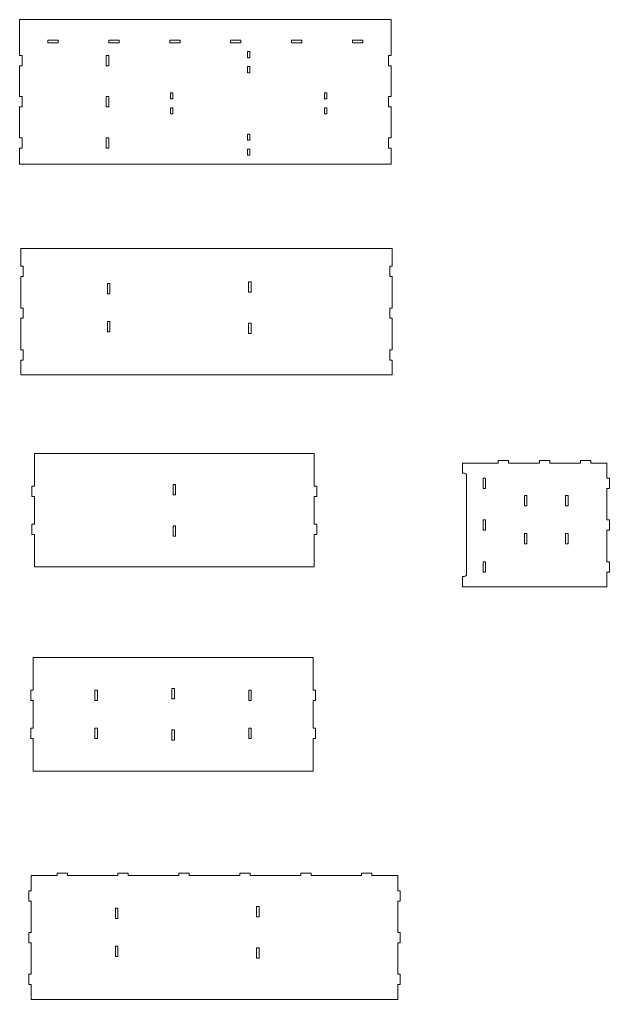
# Model space of a CAD drawing. Header units: millimetres. Extents: x -5350 to 9947, y -2228 to 2522.
# Drawn here: x 2828 to 5686, y -2228 to 2522 of the extents above; entities that cross this region are included whole.
import ezdxf

# ---------------------------------------------------------------- set-up
doc = ezdxf.new("R2010")
doc.units = ezdxf.units.MM

msp = doc.modelspace()

# ---------------------------------------------------------------- linework, layer by layer
at = {"color": 7, "linetype": 'Continuous', "lineweight": 15}
for p, q in [((2828.1, 2521.6), (2828.1, 2347.9)), ((4628.1, 2521.6), (2828.1, 2521.6)), ((4628.1, 2347.9), (4628.1, 2521.6)), ((2965.3, 2421.6), (3015.3, 2421.6)), ((2965.3, 2409.6), (2965.3, 2421.6)), ((2965.3, 2409.6), (3015.3, 2409.6)), ((3015.3, 2409.6), (3015.3, 2421.6)), ((3260.4, 2421.6), (3310.4, 2421.6)), ((3260.4, 2409.6), (3260.4, 2421.6)), ((3260.4, 2409.6), (3310.4, 2409.6)), ((3310.4, 2409.6), (3310.4, 2421.6)), ((3555.5, 2421.6), (3605.5, 2421.6)), ((3555.5, 2409.6), (3555.5, 2421.6)), ((3555.5, 2409.6), (3605.5, 2409.6)), ((3605.5, 2409.6), (3605.5, 2421.6)), ((3850.7, 2421.6), (3900.7, 2421.6)), ((3850.7, 2409.6), (3850.7, 2421.6)), ((3850.7, 2409.6), (3900.7, 2409.6)), ((3900.7, 2409.6), (3900.7, 2421.6)), ((4145.8, 2421.6), (4195.8, 2421.6)), ((4145.8, 2409.6), (4145.8, 2421.6)), ((4145.8, 2409.6), (4195.8, 2409.6)), ((4195.8, 2409.6), (4195.8, 2421.6)), ((4440.9, 2421.6), (4490.9, 2421.6)), ((4440.9, 2409.6), (4440.9, 2421.6)), ((4440.9, 2409.6), (4490.9, 2409.6)), ((4490.9, 2409.6), (4490.9, 2421.6)), ((2828.1, 2347.9), (2840.1, 2347.9)), ((2840.1, 2347.9), (2840.1, 2297.9)), ((3247.7, 2347.9), (3259.7, 2347.9)), ((3247.7, 2297.9), (3247.7, 2347.9)), ((3259.7, 2347.9), (3259.7, 2297.9)), ((3931.9, 2366.9), (3943.9, 2366.9)), ((3931.9, 2336.9), (3931.9, 2366.9)), ((3943.9, 2336.9), (3931.9, 2336.9)), ((3943.9, 2366.9), (3943.9, 2336.9)), ((4616.1, 2297.9), (4616.1, 2347.9)), ((4616.1, 2347.9), (4628.1, 2347.9)), ((2828.1, 2297.9), (2828.1, 2148.3)), ((2840.1, 2297.9), (2828.1, 2297.9)), ((3259.7, 2297.9), (3247.7, 2297.9)), ((3931.9, 2294.3), (3943.9, 2294.3)), ((3931.9, 2264.3), (3931.9, 2294.3)), ((3943.9, 2294.3), (3943.9, 2264.3)), ((4628.1, 2297.9), (4616.1, 2297.9)), ((4628.1, 2148.3), (4628.1, 2297.9)), ((3943.9, 2264.3), (3931.9, 2264.3)), ((2828.1, 2148.3), (2840.1, 2148.3)), ((2840.1, 2148.3), (2840.1, 2098.3)), ((3247.7, 2148.3), (3259.7, 2148.3)), ((3247.7, 2098.3), (3247.7, 2148.3)), ((3259.7, 2148.3), (3259.7, 2098.3)), ((3559.2, 2166.9), (3571.2, 2166.9)), ((3559.2, 2136.9), (3559.2, 2166.9)), ((3571.2, 2166.9), (3571.2, 2136.9)), ((4304.7, 2166.9), (4316.7, 2166.9)), ((4304.7, 2136.9), (4304.7, 2166.9)), ((4316.7, 2166.9), (4316.7, 2136.9)), ((4616.1, 2148.3), (4628.1, 2148.3)), ((4616.1, 2098.3), (4616.1, 2148.3)), ((2828.1, 2098.3), (2828.1, 1948.8)), ((2840.1, 2098.3), (2828.1, 2098.3)), ((3259.7, 2098.3), (3247.7, 2098.3)), ((3571.2, 2136.9), (3559.2, 2136.9)), ((3559.2, 2094.3), (3571.2, 2094.3)), ((3559.2, 2064.3), (3559.2, 2094.3)), ((3571.2, 2094.3), (3571.2, 2064.3)), ((4316.7, 2136.9), (4304.7, 2136.9)), ((4304.7, 2094.3), (4316.7, 2094.3)), ((4304.7, 2064.3), (4304.7, 2094.3)), ((4316.7, 2094.3), (4316.7, 2064.3)), ((4628.1, 2098.3), (4616.1, 2098.3)), ((4628.1, 1948.8), (4628.1, 2098.3)), ((3571.2, 2064.3), (3559.2, 2064.3)), ((4316.7, 2064.3), (4304.7, 2064.3)), ((2828.1, 1948.8), (2840.1, 1948.8)), ((2840.1, 1948.8), (2840.1, 1898.8)), ((3247.7, 1948.8), (3259.7, 1948.8)), ((3247.7, 1898.8), (3247.7, 1948.8)), ((3259.7, 1948.8), (3259.7, 1898.8)), ((3931.9, 1966.9), (3943.9, 1966.9)), ((3931.9, 1936.9), (3931.9, 1966.9)), ((3943.9, 1966.9), (3943.9, 1936.9)), ((4616.1, 1948.8), (4628.1, 1948.8)), ((4616.1, 1898.8), (4616.1, 1948.8)), ((3943.9, 1936.9), (3931.9, 1936.9)), ((2828.1, 1898.8), (2828.1, 1821.6)), ((2840.1, 1898.8), (2828.1, 1898.8)), ((3259.7, 1898.8), (3247.7, 1898.8)), ((3931.9, 1894.3), (3943.9, 1894.3)), ((3931.9, 1864.3), (3931.9, 1894.3)), ((3943.9, 1864.3), (3931.9, 1864.3)), ((3943.9, 1894.3), (3943.9, 1864.3)), ((4628.1, 1898.8), (4616.1, 1898.8)), ((4628.1, 1821.6), (4628.1, 1898.8)), ((2828.1, 1821.6), (4628.1, 1821.6)), ((4633.6, 1411.7), (2833.6, 1411.7)), ((2833.6, 1411.7), (2833.6, 1325.8)), ((4633.6, 1325.8), (4633.6, 1411.7)), ((2845.6, 1325.8), (2833.6, 1325.8)), ((2845.6, 1275.8), (2845.6, 1325.8)), ((4633.6, 1325.8), (4621.6, 1325.8)), ((4621.6, 1325.8), (4621.6, 1275.8)), ((2833.6, 1275.8), (2833.6, 1123.5)), ((2833.6, 1275.8), (2845.6, 1275.8)), ((3265.2, 1241.8), (3253.2, 1241.8)), ((3253.2, 1241.8), (3253.2, 1191.8)), ((3265.2, 1191.8), (3265.2, 1241.8)), ((3937.4, 1249.7), (3937.4, 1199.7)), ((3949.4, 1249.7), (3937.4, 1249.7)), ((3949.4, 1199.7), (3949.4, 1249.7)), ((4621.6, 1275.8), (4633.6, 1275.8)), ((4633.6, 1123.5), (4633.6, 1275.8)), ((3253.2, 1191.8), (3265.2, 1191.8)), ((3937.4, 1199.7), (3949.4, 1199.7)), ((2845.6, 1123.5), (2833.6, 1123.5)), ((2845.6, 1073.5), (2845.6, 1123.5)), ((4621.6, 1123.5), (4621.6, 1073.5)), ((4633.6, 1123.5), (4621.6, 1123.5)), ((2833.6, 1073.5), (2833.6, 921.3)), ((2833.6, 1073.5), (2845.6, 1073.5)), ((3265.2, 1057.6), (3253.2, 1057.6)), ((3253.2, 1057.6), (3253.2, 1007.6)), ((3265.2, 1007.6), (3265.2, 1057.6)), ((3937.4, 1049.7), (3937.4, 999.7)), ((3949.4, 1049.7), (3937.4, 1049.7)), ((3949.4, 999.7), (3949.4, 1049.7)), ((4621.6, 1073.5), (4633.6, 1073.5)), ((4633.6, 921.3), (4633.6, 1073.5)), ((3253.2, 1007.6), (3265.2, 1007.6)), ((3937.4, 999.7), (3949.4, 999.7)), ((2845.6, 921.3), (2833.6, 921.3)), ((2845.6, 871.3), (2845.6, 921.3)), ((4621.6, 921.3), (4621.6, 871.3)), ((4633.6, 921.3), (4621.6, 921.3)), ((2833.6, 871.3), (2833.6, 799.7)), ((2833.6, 871.3), (2845.6, 871.3)), ((4621.6, 871.3), (4633.6, 871.3)), ((4633.6, 799.7), (4633.6, 871.3)), ((2833.6, 799.7), (4633.6, 799.7)), ((2899.7, 418.2), (2899.7, 260.3)), ((4256, 418.2), (2899.7, 418.2)), ((4256, 418.2), (4256, 260.3)), ((5147.6, 384.1), (5147.6, 372.1)), ((5197.6, 384.1), (5147.6, 384.1)), ((5197.6, 384.1), (5197.6, 372.1)), ((5397.2, 384.1), (5347.2, 384.1)), ((5347.2, 384.1), (5347.2, 372.1)), ((5397.2, 384.1), (5397.2, 372.1)), ((5546.7, 384.1), (5546.7, 372.1)), ((5596.7, 384.1), (5546.7, 384.1)), ((5596.7, 384.1), (5596.7, 372.1)), ((4973.9, 322.1), (4973.9, 372.1)), ((5147.6, 372.1), (4973.9, 372.1)), ((5347.2, 372.1), (5197.6, 372.1)), ((5546.7, 372.1), (5397.2, 372.1)), ((5673.9, 372.1), (5596.7, 372.1)), ((5673.9, 298.1), (5673.9, 372.1)), ((4973.9, 322.1), (4983.9, 322.1)), ((4993.9, 312.1), (4993.9, -167.9)), ((5073.9, 248.1), (5073.9, 298.1)), ((5085.9, 298.1), (5073.9, 298.1)), ((5085.9, 248.1), (5085.9, 298.1)), ((5673.9, 298.1), (5685.9, 298.1)), ((5685.9, 298.1), (5685.9, 248.1)), ((2887.7, 260.3), (2887.7, 210.3)), ((2899.7, 260.3), (2887.7, 260.3)), ((3583.9, 268.2), (3571.9, 268.2)), ((3571.9, 268.2), (3571.9, 218.2)), ((3583.9, 218.2), (3583.9, 268.2)), ((4268, 260.3), (4256, 260.3)), ((4268, 210.3), (4268, 260.3)), ((5085.9, 248.1), (5073.9, 248.1)), ((5673.9, 248.1), (5685.9, 248.1)), ((5673.9, 95.9), (5673.9, 248.1)), ((2887.7, 210.3), (2899.7, 210.3)), ((2899.7, 210.3), (2899.7, 76.1)), ((3571.9, 218.2), (3583.9, 218.2)), ((4256, 210.3), (4268, 210.3)), ((4256, 210.3), (4256, 76.1)), ((5273.9, 214.1), (5285.9, 214.1)), ((5273.9, 214.1), (5273.9, 164.1)), ((5285.9, 214.1), (5285.9, 164.1)), ((5473.9, 214.1), (5485.9, 214.1)), ((5473.9, 214.1), (5473.9, 164.1)), ((5485.9, 214.1), (5485.9, 164.1)), ((5273.9, 164.1), (5285.9, 164.1)), ((5473.9, 164.1), (5485.9, 164.1)), ((5073.9, 45.9), (5073.9, 95.9)), ((5085.9, 95.9), (5073.9, 95.9)), ((5085.9, 45.9), (5085.9, 95.9)), ((5673.9, 95.9), (5685.9, 95.9)), ((5685.9, 95.9), (5685.9, 45.9)), ((2887.7, 76.1), (2887.7, 26.1)), ((2899.7, 76.1), (2887.7, 76.1)), ((3583.9, 68.2), (3571.9, 68.2)), ((3571.9, 68.2), (3571.9, 18.2)), ((3583.9, 18.2), (3583.9, 68.2)), ((4268, 76.1), (4256, 76.1)), ((4268, 26.1), (4268, 76.1)), ((2887.7, 26.1), (2899.7, 26.1)), ((2899.7, 26.1), (2899.7, -131.8)), ((3571.9, 18.2), (3583.9, 18.2)), ((4256, 26.1), (4268, 26.1)), ((4256, 26.1), (4256, -131.8)), ((5085.9, 45.9), (5073.9, 45.9)), ((5273.9, 30), (5285.9, 30)), ((5273.9, 30), (5273.9, -20)), ((5285.9, 30), (5285.9, -20)), ((5473.9, 30), (5485.9, 30)), ((5473.9, 30), (5473.9, -20)), ((5485.9, 30), (5485.9, -20)), ((5673.9, 45.9), (5685.9, 45.9)), ((5673.9, -106.3), (5673.9, 45.9)), ((5273.9, -20), (5285.9, -20)), ((5473.9, -20), (5485.9, -20)), ((4256, -131.8), (2899.7, -131.8)), ((5073.9, -156.3), (5073.9, -106.3)), ((5085.9, -106.3), (5073.9, -106.3)), ((5085.9, -156.3), (5085.9, -106.3)), ((5673.9, -106.3), (5685.9, -106.3)), ((5685.9, -106.3), (5685.9, -156.3)), ((4973.9, -227.9), (4973.9, -177.9)), ((4983.9, -177.9), (4973.9, -177.9)), ((5085.9, -156.3), (5073.9, -156.3)), ((5673.9, -156.3), (5685.9, -156.3)), ((5673.9, -227.9), (5673.9, -156.3)), ((5673.9, -227.9), (4973.9, -227.9)), ((2893.8, -571), (2893.8, -728.9)), ((4250.1, -571), (2893.8, -571)), ((4250.1, -571), (4250.1, -728.9)), ((2881.8, -728.9), (2881.8, -778.9)), ((2893.8, -728.9), (2881.8, -728.9)), ((3205.2, -728.9), (3193.2, -728.9)), ((3193.2, -728.9), (3193.2, -778.9)), ((3205.2, -778.9), (3205.2, -728.9)), ((3577.9, -721), (3565.9, -721)), ((3565.9, -721), (3565.9, -771)), ((3577.9, -771), (3577.9, -721)), ((3950.7, -728.9), (3938.7, -728.9)), ((3938.7, -728.9), (3938.7, -778.9)), ((3950.7, -778.9), (3950.7, -728.9)), ((4262.1, -728.9), (4250.1, -728.9)), ((4262.1, -778.9), (4262.1, -728.9)), ((2881.8, -778.9), (2893.8, -778.9)), ((2893.8, -778.9), (2893.8, -913.1)), ((3193.2, -778.9), (3205.2, -778.9)), ((3565.9, -771), (3577.9, -771)), ((3938.7, -778.9), (3950.7, -778.9)), ((4250.1, -778.9), (4262.1, -778.9)), ((4250.1, -778.9), (4250.1, -913.1)), ((2881.8, -913.1), (2881.8, -963.1)), ((2893.8, -913.1), (2881.8, -913.1)), ((3205.2, -913.1), (3193.2, -913.1)), ((3193.2, -913.1), (3193.2, -963.1)), ((3205.2, -963.1), (3205.2, -913.1)), ((3577.9, -921), (3565.9, -921)), ((3565.9, -921), (3565.9, -971)), ((3577.9, -971), (3577.9, -921)), ((3950.7, -913.1), (3938.7, -913.1)), ((3938.7, -913.1), (3938.7, -963.1)), ((3950.7, -963.1), (3950.7, -913.1)), ((4262.1, -913.1), (4250.1, -913.1)), ((4262.1, -963.1), (4262.1, -913.1)), ((2881.8, -963.1), (2893.8, -963.1)), ((2893.8, -963.1), (2893.8, -1121)), ((3193.2, -963.1), (3205.2, -963.1)), ((3565.9, -971), (3577.9, -971)), ((3938.7, -963.1), (3950.7, -963.1)), ((4250.1, -963.1), (4262.1, -963.1)), ((4250.1, -963.1), (4250.1, -1121)), ((4250.1, -1121), (2893.8, -1121)), ((2884.4, -1628.1), (2884.4, -1702)), ((3009.5, -1628.1), (2884.4, -1628.1)), ((3009.5, -1628.1), (3009.5, -1616.1)), ((3009.5, -1616.1), (3059.5, -1616.1)), ((3059.5, -1616.1), (3059.5, -1628.1)), ((3304.7, -1628.1), (3059.5, -1628.1)), ((3304.7, -1628.1), (3304.7, -1616.1)), ((3304.7, -1616.1), (3354.7, -1616.1)), ((3354.7, -1616.1), (3354.7, -1628.1)), ((3599.8, -1628.1), (3354.7, -1628.1)), ((3599.8, -1628.1), (3599.8, -1616.1)), ((3599.8, -1616.1), (3649.8, -1616.1)), ((3649.8, -1616.1), (3649.8, -1628.1)), ((3894.9, -1628.1), (3649.8, -1628.1)), ((3894.9, -1628.1), (3894.9, -1616.1)), ((3894.9, -1616.1), (3944.9, -1616.1)), ((3944.9, -1616.1), (3944.9, -1628.1)), ((4190.1, -1628.1), (3944.9, -1628.1)), ((4190.1, -1628.1), (4190.1, -1616.1)), ((4190.1, -1616.1), (4240.1, -1616.1)), ((4240.1, -1616.1), (4240.1, -1628.1)), ((4485.2, -1628.1), (4240.1, -1628.1)), ((4485.2, -1628.1), (4485.2, -1616.1)), ((4485.2, -1616.1), (4535.2, -1616.1)), ((4535.2, -1616.1), (4535.2, -1628.1)), ((4660.4, -1628.1), (4535.2, -1628.1)), ((4660.4, -1628.1), (4660.4, -1702)), ((2872.4, -1752), (2872.4, -1702)), ((2872.4, -1702), (2884.4, -1702)), ((4660.4, -1702), (4672.4, -1702)), ((4672.4, -1702), (4672.4, -1752)), ((2884.4, -1752), (2872.4, -1752)), ((2884.4, -1752), (2884.4, -1904.3)), ((4672.4, -1752), (4660.4, -1752)), ((4660.4, -1752), (4660.4, -1904.3)), ((3304, -1786), (3292, -1786)), ((3292, -1786), (3292, -1836)), ((3304, -1836), (3304, -1786)), ((3988.2, -1778.1), (3976.2, -1778.1)), ((3976.2, -1778.1), (3976.2, -1828.1)), ((3988.2, -1828.1), (3988.2, -1778.1)), ((3292, -1836), (3304, -1836)), ((3976.2, -1828.1), (3988.2, -1828.1)), ((2872.4, -1954.3), (2872.4, -1904.3)), ((2872.4, -1904.3), (2884.4, -1904.3)), ((4660.4, -1904.3), (4672.4, -1904.3)), ((4672.4, -1904.3), (4672.4, -1954.3)), ((2884.4, -1954.3), (2872.4, -1954.3)), ((2884.4, -1954.3), (2884.4, -2106.5)), ((3304, -1970.2), (3292, -1970.2)), ((3292, -1970.2), (3292, -2020.2)), ((3304, -2020.2), (3304, -1970.2)), ((3988.2, -1978.1), (3976.2, -1978.1)), ((3976.2, -1978.1), (3976.2, -2028.1)), ((3988.2, -2028.1), (3988.2, -1978.1)), ((4672.4, -1954.3), (4660.4, -1954.3)), ((4660.4, -1954.3), (4660.4, -2106.5)), ((3292, -2020.2), (3304, -2020.2)), ((3976.2, -2028.1), (3988.2, -2028.1)), ((2872.4, -2156.5), (2872.4, -2106.5)), ((2872.4, -2106.5), (2884.4, -2106.5)), ((4660.4, -2106.5), (4672.4, -2106.5)), ((4672.4, -2106.5), (4672.4, -2156.5)), ((2884.4, -2156.5), (2872.4, -2156.5)), ((2884.4, -2156.5), (2884.4, -2228.1)), ((4672.4, -2156.5), (4660.4, -2156.5)), ((4660.4, -2156.5), (4660.4, -2228.1)), ((4660.4, -2228.1), (2884.4, -2228.1))]:
    msp.add_line(p, q, dxfattribs=at)
for centre, start, end in [((4983.9, 312.1), 0, 90), ((4983.9, -167.9), 270, 0)]:
    msp.add_arc(centre, 10, start, end, dxfattribs=at)

doc.saveas('drawing.dxf')
